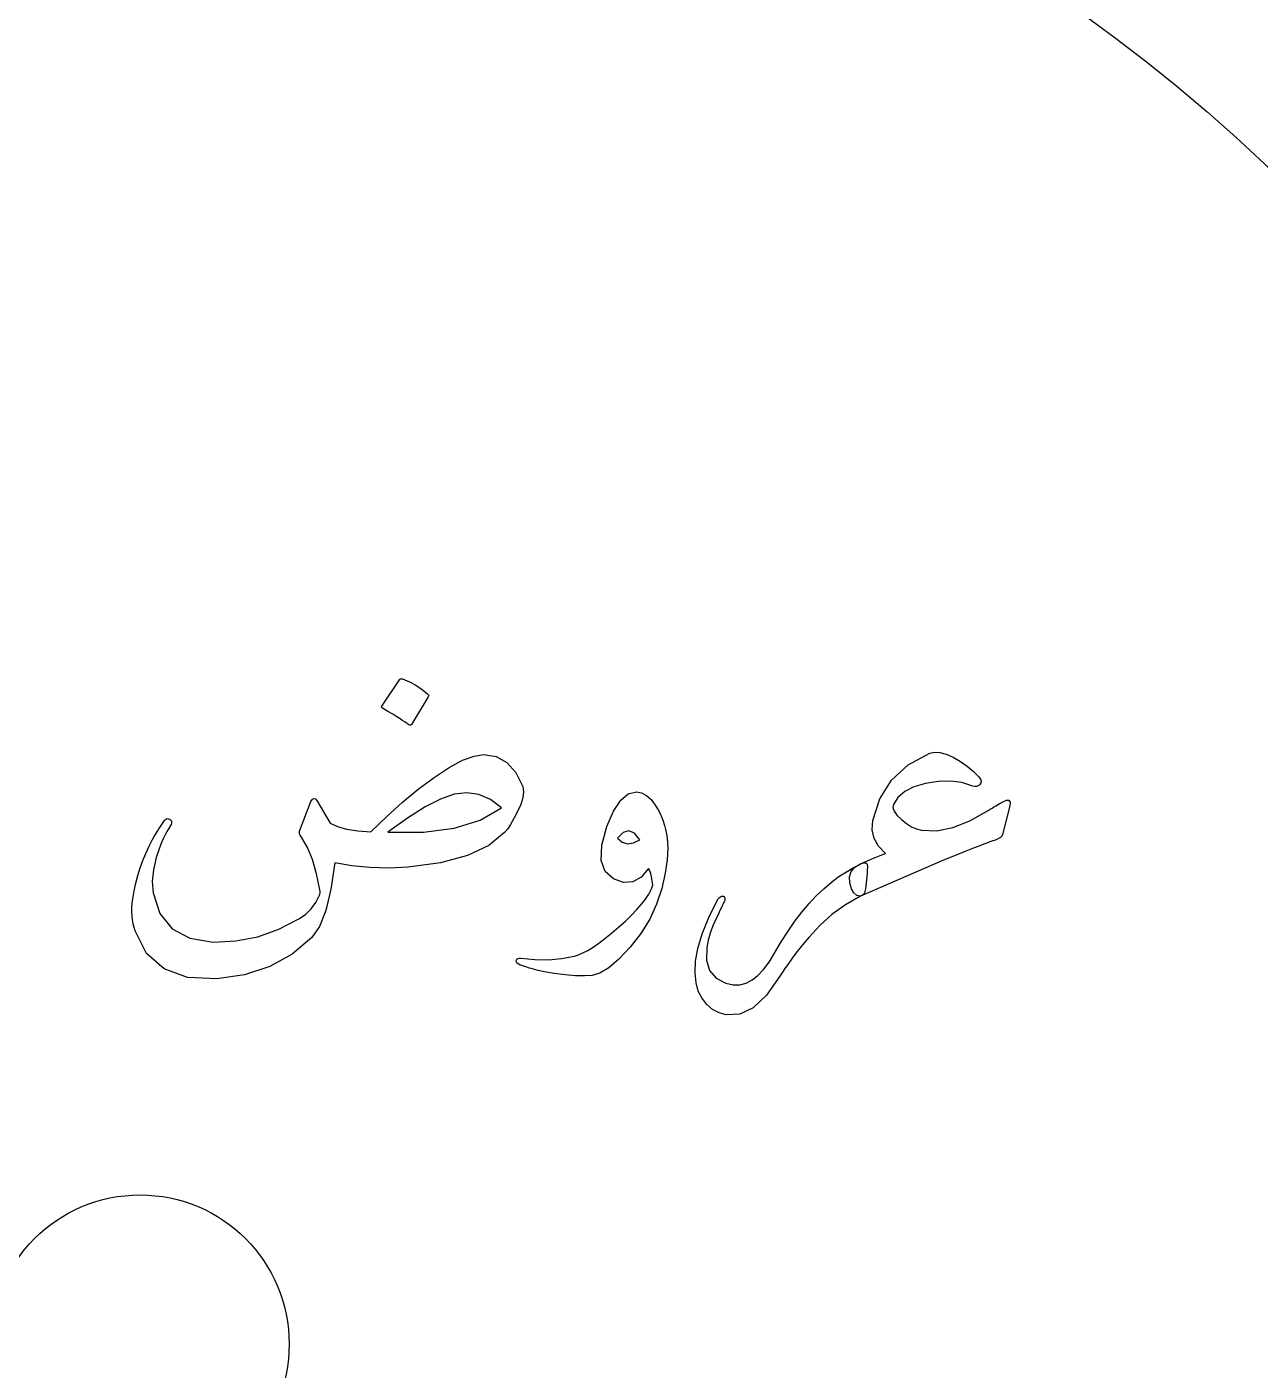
# Model space of a CAD drawing. Header units: millimetres. Extents: x -65 to 65, y -65 to 74.
# Drawn here: x -1.52 to 15.02, y -0.35 to 17.66 of the extents above; entities that cross this region are included whole.
import ezdxf

# ---------------------------------------------------------------- set-up
doc = ezdxf.new("R2010")
doc.units = ezdxf.units.MM
for name, color, linetype in [('CUT_INNER', 6, 'Continuous'), ('CUT_OUTER', 1, 'Continuous'), ('ENGRAVE', 7, 'Continuous'), ('ENGRAVE_FINE', 8, 'Continuous'), ('GUIDE', 3, 'Continuous'), ('TEXT', 5, 'Continuous')]:
    doc.layers.add(name, color=color, linetype=linetype)

msp = doc.modelspace()

# ---------------------------------------------------------------- linework, layer by layer
at = {"layer": 'CUT_INNER'}
msp.add_circle((0, 0), 2, dxfattribs=at)
at = {"layer": 'CUT_OUTER'}
msp.add_arc((0.0001, -0.0001), 64.9999, 179.965066, 0.000048, dxfattribs=at)
at = {"layer": 'ENGRAVE'}
for radius in [57.525, 48.6086, 39.6922, 30.7759, 21.8595]:
    msp.add_circle((0, 0), radius, dxfattribs=at)
at = {"layer": 'ENGRAVE_FINE'}
for radius in [53.0668, 44.1504, 35.2341, 26.3177]:
    msp.add_circle((0, 0), radius, dxfattribs=at)
at = {"layer": 'GUIDE'}
msp.add_circle((0, 0), 59.475, dxfattribs=at)
at = {"layer": 'TEXT'}
for points in [[(3.4791, 8.9083), (3.4852, 8.9144), (3.4936, 8.918), (3.5045, 8.9192), (3.5178, 8.918), (3.6117, 8.8799), (3.7002, 8.8334), (3.7832, 8.7785), (3.8608, 8.715), (3.8684, 8.7054), (3.8717, 8.6957), (3.8708, 8.686), (3.8657, 8.6764), (3.6386, 8.3091), (3.6301, 8.3004), (3.6192, 8.2983), (3.606, 8.3028), (3.5903, 8.314), (3.5767, 8.3236), (3.5552, 8.3381), (3.5259, 8.3575), (3.4888, 8.3816), (3.4432, 8.4106), (3.3885, 8.4444), (3.3248, 8.4831), (3.252, 8.5266), (3.2423, 8.5338), (3.2375, 8.5411), (3.2375, 8.5483), (3.2423, 8.5556)], [(11.6647, 7.2171), (11.568, 6.8305), (11.5572, 6.8118), (11.5391, 6.7943), (11.5137, 6.778), (11.4811, 6.7629), (11.4087, 6.7373), (11.3319, 6.7091), (11.2505, 6.6782), (11.1646, 6.6445), (11.0741, 6.6084), (10.9791, 6.5702), (10.8796, 6.5299), (10.7756, 6.4874), (9.6642, 6.0042), (9.6135, 6.0154), (9.5724, 6.0489), (9.541, 6.1048), (9.5192, 6.183), (9.5156, 6.2661), (9.5386, 6.3364), (9.5881, 6.3941), (9.6642, 6.4391), (9.6737, 6.4435), (9.6926, 6.4518), (9.7208, 6.464), (9.7584, 6.4802), (9.8051, 6.5), (9.8605, 6.5231), (9.9247, 6.5495), (9.9976, 6.5792), (9.9037, 6.6756), (9.8442, 6.781), (9.8191, 6.8954), (9.8285, 7.019), (9.9215, 7.3128), (10.0798, 7.5614), (10.3032, 7.7646), (10.592, 7.9226), (10.6551, 7.9374), (10.7285, 7.9334), (10.8121, 7.9108), (10.906, 7.8694), (11.0036, 7.8129), (11.0933, 7.7498), (11.1751, 7.6801), (11.2491, 7.6037), (11.27, 7.5756), (11.2793, 7.5493), (11.2772, 7.5248), (11.2636, 7.5022), (11.2431, 7.4847), (11.2201, 7.4756), (11.1948, 7.475), (11.167, 7.4829), (11.0223, 7.5285), (10.8686, 7.5493), (10.7058, 7.5454), (10.534, 7.5167), (10.3784, 7.4702), (10.2549, 7.408), (10.1634, 7.33), (10.1039, 7.2364), (10.0979, 7.1947), (10.1136, 7.147), (10.151, 7.0933), (10.2102, 7.0335), (10.2779, 6.9791), (10.3455, 6.9368), (10.4132, 6.9066), (10.4808, 6.8885), (10.6835, 6.8834), (10.9, 6.926), (11.1304, 7.0163), (11.3748, 7.1543), (11.401, 7.1709), (11.4267, 7.1869), (11.4518, 7.2023), (11.4762, 7.2171), (11.4998, 7.231), (11.5221, 7.2437), (11.5433, 7.2551), (11.5632, 7.2654), (11.6185, 7.2914), (11.6538, 7.292), (11.6692, 7.2672), (11.6647, 7.2171)], [(4.6098, 7.9032), (4.7783, 7.8785), (4.9215, 7.7994), (5.0393, 7.6659), (5.1317, 7.478), (5.142, 7.4061), (5.1341, 7.3258), (5.1081, 7.237), (5.064, 7.1398), (5.0133, 7.0462), (4.9674, 6.9682), (4.9263, 6.906), (4.8901, 6.8595), (4.6787, 6.6856), (4.3924, 6.5503), (4.0312, 6.4536), (3.5951, 6.3956), (3.3326, 6.3829), (3.0817, 6.3884), (2.8422, 6.4119), (2.6142, 6.4536), (2.5604, 6.0994), (2.4909, 5.8146), (2.4058, 5.5992), (2.3049, 5.4534), (2.0404, 5.2284), (1.7396, 5.0608), (1.4025, 4.9505), (1.0292, 4.8977), (0.6363, 4.9161), (0.3225, 5.0294), (0.0879, 5.2374), (-0.0676, 5.5403), (-0.0809, 5.5873), (-0.0918, 5.6364), (-0.1003, 5.6876), (-0.1063, 5.7409), (-0.1093, 5.796), (-0.1087, 5.8526), (-0.1045, 5.9108), (-0.0966, 5.9704), (-0.0797, 6.076), (-0.058, 6.18), (-0.0314, 6.2825), (0, 6.3835), (0.0359, 6.4828), (0.0761, 6.5799), (0.1205, 6.6748), (0.1691, 6.7677), (0.1907, 6.8055), (0.212, 6.8414), (0.233, 6.8755), (0.2537, 6.9078), (0.2738, 6.9383), (0.2929, 6.967), (0.3112, 6.9939), (0.3286, 7.019), (0.341, 7.0332), (0.354, 7.0419), (0.3675, 7.0452), (0.3817, 7.0431), (0.3968, 7.0374), (0.4083, 7.0298), (0.4162, 7.0205), (0.4204, 7.0093), (0.4216, 6.9966), (0.4204, 6.9827), (0.4168, 6.9676), (0.4107, 6.9513), (0.3754, 6.8979), (0.3419, 6.839), (0.3102, 6.7746), (0.2803, 6.7049), (0.2174, 6.5264), (0.1788, 6.3582), (0.1643, 6.2002), (0.174, 6.0526), (0.2643, 5.772), (0.4288, 5.5681), (0.6677, 5.441), (0.9809, 5.3906), (1.2835, 5.4047), (1.5777, 5.4618), (1.8634, 5.5618), (2.1406, 5.7046), (2.2243, 5.7641), (2.2965, 5.8363), (2.3572, 5.9212), (2.4064, 6.0187), (2.4121, 6.0323), (2.4148, 6.0489), (2.4145, 6.0686), (2.4112, 6.0912), (2.3686, 6.3074), (2.3134, 6.4971), (2.2454, 6.6602), (2.1648, 6.7967), (2.1488, 6.8218), (2.1394, 6.8438), (2.1367, 6.8628), (2.1406, 6.8788), (2.2904, 7.2751), (2.3119, 7.305), (2.3327, 7.3174), (2.3529, 7.3122), (2.3726, 7.2896), (2.5513, 6.9851), (2.6471, 6.9398), (2.77, 6.9054), (2.9201, 6.8819), (3.0974, 6.8692), (3.3079, 7.0742), (3.519, 7.2642), (3.7307, 7.4391), (3.943, 7.5988), (4.1459, 7.732), (4.3247, 7.8271), (4.4794, 7.8842), (4.6098, 7.9032)], [(4.8466, 7.1881), (4.6983, 7.301), (4.5434, 7.3693), (4.3818, 7.3929), (4.2136, 7.3717), (4.0312, 7.3074), (3.8222, 7.2014), (3.5866, 7.0537), (3.3245, 6.8643), (3.802, 6.8628), (4.2148, 6.9163), (4.563, 7.0247), (4.8466, 7.1881)], [(6.2624, 6.9417), (6.3506, 7.1464), (6.446, 7.292), (6.5487, 7.3784), (6.6586, 7.4055), (6.7275, 7.3935), (6.7939, 7.3572), (6.858, 7.2968), (6.9196, 7.2123), (6.9492, 7.1633), (6.9751, 7.1132), (6.9975, 7.0619), (7.0162, 7.0093), (7.0322, 6.9552), (7.0464, 6.8994), (7.0588, 6.8417), (7.0694, 6.7822), (7.0793, 6.6496), (7.0706, 6.4935), (7.0431, 6.3138), (6.9969, 6.1105), (6.9286, 5.9), (6.835, 5.6986), (6.716, 5.5062), (6.5717, 5.3229), (6.4204, 5.1631), (6.2854, 5.0463), (6.1667, 4.9723), (6.0643, 4.9412), (5.9598, 4.9357), (5.8396, 4.9388), (5.7037, 4.9502), (5.5521, 4.9702), (5.4752, 4.9827), (5.4041, 4.9961), (5.3387, 5.0105), (5.2791, 5.0257), (5.2249, 5.0413), (5.1758, 5.0565), (5.1318, 5.0715), (5.093, 5.0861), (5.0701, 5.0988), (5.0544, 5.1127), (5.0459, 5.1278), (5.0447, 5.1441), (5.0523, 5.1604), (5.0652, 5.1707), (5.0837, 5.1749), (5.1075, 5.1731), (5.2939, 5.155), (5.476, 5.1538), (5.6539, 5.1695), (5.8275, 5.2021), (5.8811, 5.2187), (5.9405, 5.2444), (6.0055, 5.2791), (6.0764, 5.3229), (6.1529, 5.3758), (6.2352, 5.4377), (6.3233, 5.5086), (6.417, 5.5887), (6.5088, 5.6714), (6.591, 5.7505), (6.6635, 5.826), (6.7263, 5.8979), (6.7791, 5.9665), (6.8217, 6.032), (6.854, 6.0945), (6.8761, 6.154), (6.8634, 6.244), (6.8495, 6.3111), (6.8344, 6.3552), (6.8181, 6.3763), (6.7199, 6.2606), (6.6091, 6.1987), (6.4856, 6.1906), (6.3494, 6.2362), (6.237, 6.3346), (6.1851, 6.485), (6.1935, 6.6874), (6.2624, 6.9417)], [(6.7021, 6.7629), (6.6308, 6.8492), (6.5572, 6.8813), (6.4811, 6.8589), (6.4025, 6.7822), (6.4666, 6.7303), (6.5378, 6.7097), (6.6164, 6.7206), (6.7021, 6.7629)], [(9.6642, 6.0042), (9.4631, 5.8883), (9.28, 5.7578), (9.1152, 5.6128), (8.9684, 5.4534), (8.9074, 5.3797), (8.85, 5.3084), (8.7962, 5.2395), (8.7461, 5.1731), (8.6996, 5.1091), (8.6567, 5.0475), (8.6174, 4.9883), (8.5818, 4.9315), (8.4027, 4.6799), (8.223, 4.5099), (8.0427, 4.4214), (7.8618, 4.4145), (7.7652, 4.4413), (7.6782, 4.4882), (7.6009, 4.5549), (7.5332, 4.6416), (7.4864, 4.7322), (7.4571, 4.8445), (7.4454, 4.9786), (7.4511, 5.1345), (7.4807, 5.306), (7.5405, 5.5017), (7.6305, 5.7216), (7.7507, 5.9656), (7.761, 5.9789), (7.7724, 5.9897), (7.7851, 5.9982), (7.799, 6.0042), (7.8123, 6.0069), (7.8232, 6.0054), (7.8316, 5.9997), (7.8377, 5.9897), (7.8416, 5.9761), (7.8437, 5.9644), (7.844, 5.9544), (7.8425, 5.9462), (7.8386, 5.9382), (7.8316, 5.9239), (7.8217, 5.9032), (7.8087, 5.8762), (7.7927, 5.8428), (7.7736, 5.8031), (7.7516, 5.757), (7.7265, 5.7046), (7.6824, 5.608), (7.6468, 5.5114), (7.6196, 5.4147), (7.6009, 5.3181), (7.597, 5.1468), (7.6383, 5.01), (7.725, 4.9076), (7.857, 4.8397), (7.9533, 4.817), (8.0442, 4.8167), (8.1297, 4.8388), (8.2097, 4.8832), (8.2864, 4.9436), (8.3619, 5.0233), (8.4362, 5.1224), (8.5093, 5.2408), (8.5993, 5.393), (8.6905, 5.5355), (8.7829, 5.6684), (8.8766, 5.7916), (8.972, 5.9055), (9.0699, 6.0103), (9.1701, 6.106), (9.2728, 6.1927), (9.3149, 6.2261), (9.3592, 6.2585), (9.4055, 6.2901), (9.454, 6.3207), (9.5043, 6.3508), (9.5561, 6.3805), (9.6094, 6.41), (9.6642, 6.4391), (9.7044, 6.4548), (9.7331, 6.4536), (9.7503, 6.4355), (9.756, 6.4005), (9.7534, 6.355), (9.7506, 6.3105), (9.7474, 6.2668), (9.7439, 6.2241), (9.7399, 6.1826), (9.7349, 6.1425), (9.729, 6.104), (9.7222, 6.067), (9.7167, 6.0504), (9.7053, 6.0344), (9.6878, 6.019), (9.6642, 6.0042)]]:
    msp.add_lwpolyline(points, close=True, dxfattribs=at)

doc.saveas('drawing.dxf')
